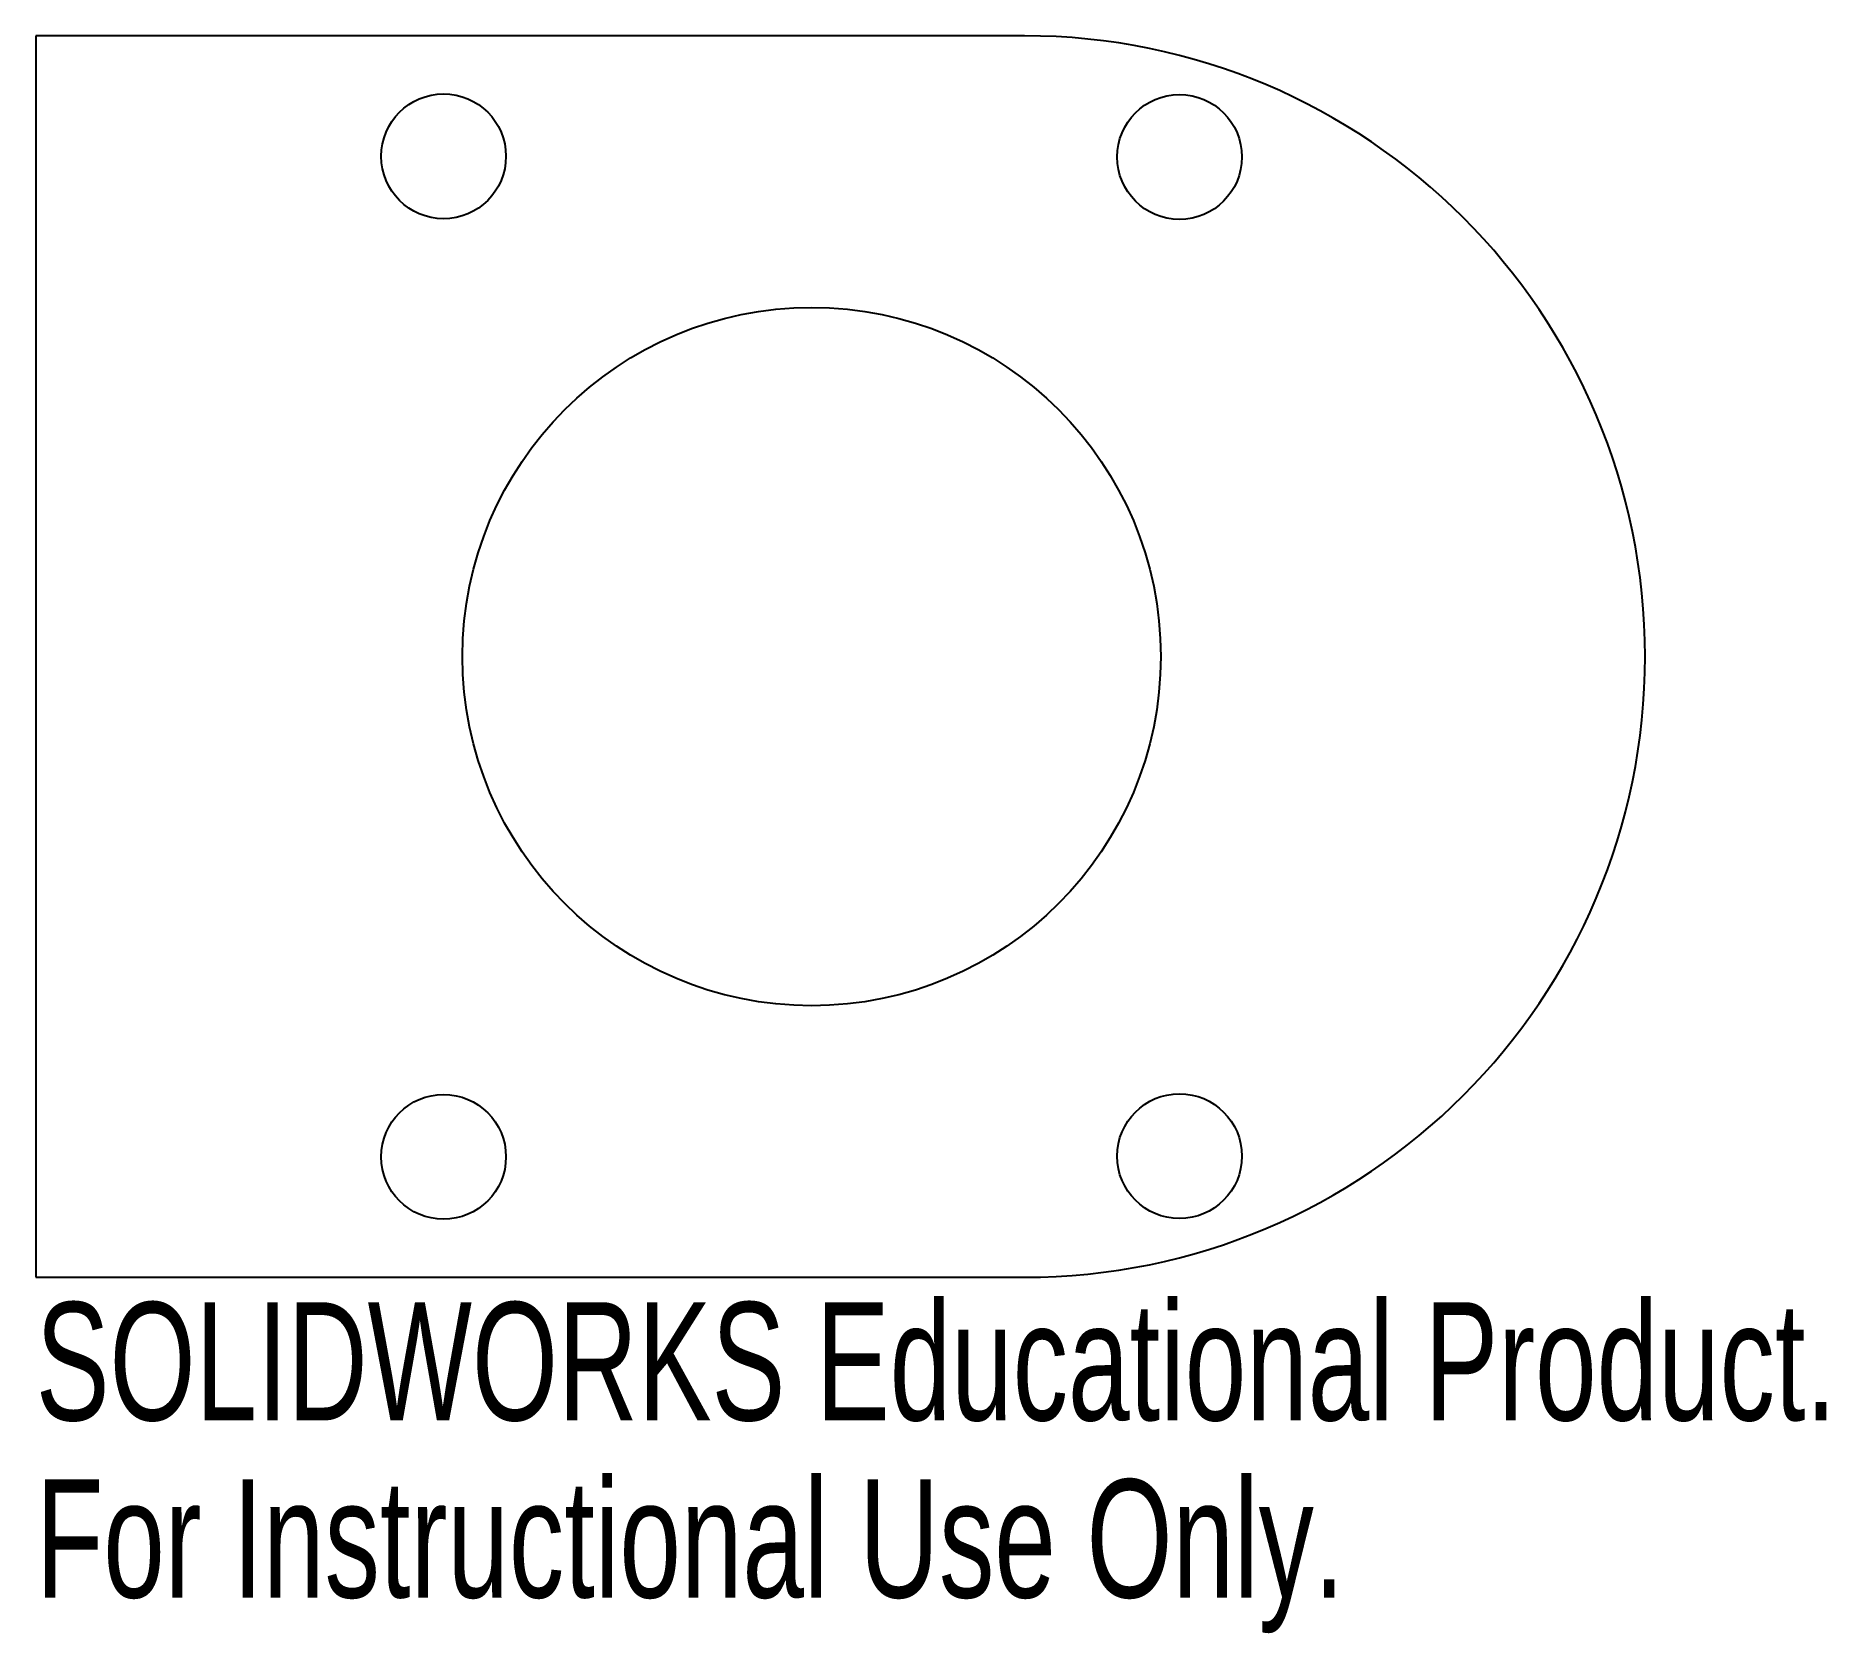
# Model space of a CAD drawing. Header units: inches. Extents: x -1.5 to 1.38, y -1.57 to 1.
import ezdxf

# ---------------------------------------------------------------- set-up
doc = ezdxf.new("R2010")
doc.units = ezdxf.units.IN
doc.header["$MEASUREMENT"] = 0
doc.styles.add('SLDTEXTSTYLE0', font='TXT', dxfattribs={"width": 0.7})

msp = doc.modelspace()

# ---------------------------------------------------------------- linework, layer by layer
at = {"color": 7, "linetype": 'Continuous', "lineweight": 25}
for p, q in [((-1.5, 1), (-1.5, -1)), ((0.0927, 1), (-1.5, 1)), ((-1.5, -1), (0.0927, -1))]:
    msp.add_line(p, q, dxfattribs=at)
for centre, radius in [((-0.843, 0.8059), 0.1005), ((0.3427, 0.8048), 0.1005), ((-0.25, 0), 0.5625), ((-0.843, -0.8059), 0.1005), ((0.3427, -0.8048), 0.1005)]:
    msp.add_circle(centre, radius, dxfattribs=at)
msp.add_arc((0.0927, 0), 1, 270, 90, dxfattribs=at)

# ---------------------------------------------------------------- texts
at = {"color": 7, "linetype": 'Continuous', "char_height": 0.1903, "attachment_point": 1, "style": 'SLDTEXTSTYLE0'}
for s, insert in [('SOLIDWORKS Educational Product.', (-1.5, -1.0401)), ('For Instructional Use Only.', (-1.5, -1.3256))]:
    msp.add_mtext(s, dxfattribs=dict(at, insert=insert))

doc.saveas('drawing.dxf')
